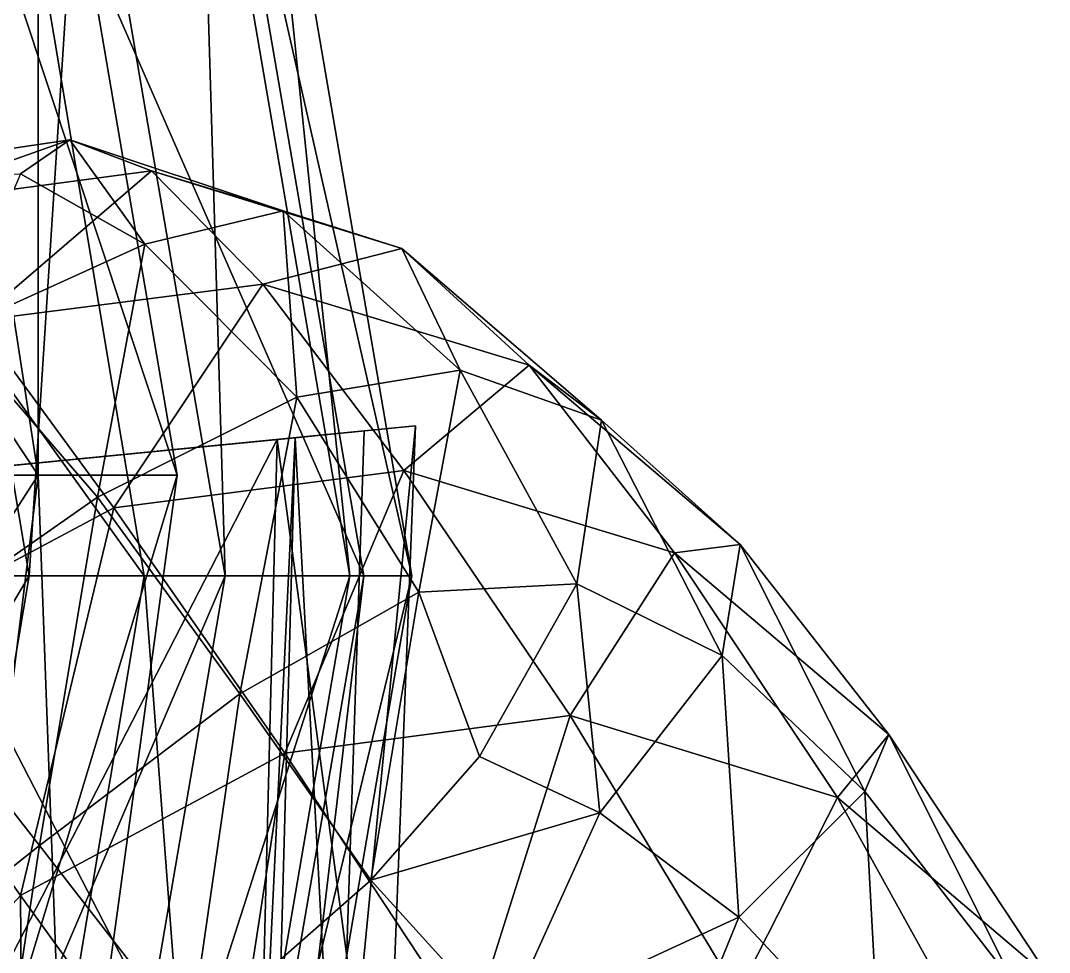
# Model space of a CAD drawing. Extents: x -1.06 to 1.06, y -0.71 to 0.87.
# Drawn here: x 0.605 to 0.9345, y 0.0202 to 0.3187 of the extents above; entities that cross this region are included whole.
import ezdxf

# ---------------------------------------------------------------- set-up
doc = ezdxf.new("R2010")
doc.units = 0

msp = doc.modelspace()

# ---------------------------------------------------------------- linework, layer by layer
for points in [[(0.57175, 0.42416, 2.66738), (0.6106, 0.4339, 2.91847), (0.65511, 0.17307, 2.91847)], [(0.6106, 0.4339, 2.91847), (0.57175, 0.42416, 3.16957), (0.6106, 0.17307, 3.1793)], [(0.6106, 0.4339, 2.91847), (0.6106, 0.17307, 3.1793), (0.65511, 0.17307, 2.91847)], [(0.68055, 0.43089, 1.39918), (0.66201, 0.423, 1.58306), (0.71039, 0.14079, 1.58306)], [(0.66605, 0.42449, 1.25716), (0.68055, 0.43089, 1.39918), (0.73031, 0.14079, 1.39902)], [(0.68055, 0.43089, 1.39918), (0.71039, 0.14079, 1.58306), (0.73031, 0.14079, 1.39902)], [(0.45248, 0.41214, 2.466), (0.57175, 0.42416, 2.66738), (0.6106, 0.17307, 2.65764)], [(0.57175, 0.42416, 3.16957), (0.4768, 0.17307, 3.39528), (0.6106, 0.17307, 3.1793)], [(0.57175, 0.42416, 2.66738), (0.65511, 0.17307, 2.91847), (0.6106, 0.17307, 2.65764)], [(0.60105, 0.40111, 1.15604), (0.66605, 0.42449, 1.25716), (0.71491, 0.14079, 1.25585)], [(0.66201, 0.423, 1.58306), (0.62488, 0.40723, 1.80281), (0.67047, 0.14079, 1.8032)], [(0.66201, 0.423, 1.58306), (0.67047, 0.14079, 1.8032), (0.71039, 0.14079, 1.58306)], [(0.66605, 0.42449, 1.25716), (0.73031, 0.14079, 1.39902), (0.71491, 0.14079, 1.25585)], [(0.45248, 0.41214, 2.466), (0.6106, 0.17307, 2.65764), (0.4768, 0.17307, 2.44167)], [(0.62488, 0.40723, 1.80281), (0.56687, 0.38304, 2.02885), (0.60775, 0.14079, 2.03197)], [(0.62488, 0.40723, 1.80281), (0.60775, 0.14079, 2.03197), (0.67047, 0.14079, 1.8032)], [(0.47012, 0.38378, 1.09028), (0.60105, 0.40111, 1.15604), (0.64453, 0.14079, 1.15176)], [(0.60105, 0.40111, 1.15604), (0.71491, 0.14079, 1.25585), (0.64453, 0.14079, 1.15176)], [(0.47012, 0.38378, 1.09028), (0.64453, 0.14079, 1.15176), (0.50013, 0.14079, 1.0814)], [(0.56687, 0.38304, 2.02885), (0.51446, 0.14079, 2.23836), (0.60775, 0.14079, 2.03197)], [(0.54488, 0.26931, 1.96857), (0.60495, 0.26964, 2.03357), (0.62072, 0.28054, 1.98012)], [(0.56008, 0.25905, 1.86667), (0.54488, 0.26931, 1.96857), (0.62072, 0.28054, 1.98012)], [(0.56008, 0.25905, 1.86667), (0.62072, 0.28054, 1.98012), (0.64687, 0.27054, 1.88341)], [(0.62072, 0.28054, 1.98012), (0.60495, 0.26964, 2.03357), (0.64471, 0.24713, 2.06712)], [(0.64687, 0.27054, 1.88341), (0.62072, 0.28054, 1.98012), (0.68907, 0.25774, 2.00876)], [(0.62072, 0.28054, 1.98012), (0.64471, 0.24713, 2.06712), (0.68907, 0.25774, 2.00876)], [(0.59079, 0.22251, 1.72642), (0.56008, 0.25905, 1.86667), (0.64687, 0.27054, 1.88341)], [(0.59079, 0.22251, 1.72642), (0.64687, 0.27054, 1.88341), (0.68253, 0.23428, 1.74502)], [(0.68253, 0.23428, 1.74502), (0.64687, 0.27054, 1.88341), (0.7271, 0.24566, 1.91322)], [(0.64687, 0.27054, 1.88341), (0.68907, 0.25774, 2.00876), (0.7271, 0.24566, 1.91322)], [(0.60495, 0.26964, 2.03357), (0.58361, 0.21928, 2.09565), (0.64471, 0.24713, 2.06712)], [(0.68907, 0.25774, 2.00876), (0.64471, 0.24713, 2.06712), (0.69339, 0.1981, 2.10305)], [(0.68907, 0.25774, 2.00876), (0.69339, 0.1981, 2.10305), (0.74576, 0.20673, 2.04363)], [(0.7271, 0.24566, 1.91322), (0.68907, 0.25774, 2.00876), (0.74576, 0.20673, 2.04363)], [(0.64471, 0.24713, 2.06712), (0.58361, 0.21928, 2.09565), (0.62964, 0.16602, 2.13607)], [(0.64471, 0.24713, 2.06712), (0.62964, 0.16602, 2.13607), (0.69339, 0.1981, 2.10305)], [(0.68253, 0.23428, 1.74502), (0.7271, 0.24566, 1.91322), (0.76785, 0.2083, 1.77577)], [(0.76785, 0.2083, 1.77577), (0.7271, 0.24566, 1.91322), (0.79101, 0.19072, 1.9495)], [(0.7271, 0.24566, 1.91322), (0.74576, 0.20673, 2.04363), (0.79101, 0.19072, 1.9495)], [(0.63481, 0.16261, 1.5463), (0.59079, 0.22251, 1.72642), (0.68253, 0.23428, 1.74502)], [(0.63481, 0.16261, 1.5463), (0.68253, 0.23428, 1.74502), (0.72776, 0.17459, 1.56554)], [(0.72776, 0.17459, 1.56554), (0.68253, 0.23428, 1.74502), (0.76785, 0.2083, 1.77577)], [(0.54894, 0.11681, 1.54072), (0.59079, 0.22251, 1.72642), (0.63481, 0.16261, 1.5463)], [(0.58361, 0.21928, 2.09565), (0.56112, 0.11822, 2.14726), (0.62964, 0.16602, 2.13607)], [(0.72776, 0.17459, 1.56554), (0.76785, 0.2083, 1.77577), (0.81441, 0.14821, 1.59635)], [(0.76785, 0.2083, 1.77577), (0.79101, 0.19072, 1.9495), (0.83548, 0.15092, 1.81313)], [(0.81441, 0.14821, 1.59635), (0.76785, 0.2083, 1.77577), (0.83548, 0.15092, 1.81313)], [(0.74576, 0.20673, 2.04363), (0.69339, 0.1981, 2.10305), (0.73248, 0.13565, 2.12828)], [(0.74576, 0.20673, 2.04363), (0.73248, 0.13565, 2.12828), (0.78315, 0.13823, 2.07432)], [(0.79101, 0.19072, 1.9495), (0.74576, 0.20673, 2.04363), (0.78315, 0.13823, 2.07432)], [(0.69339, 0.1981, 2.10305), (0.62964, 0.16602, 2.13607), (0.67515, 0.10301, 2.15944)], [(0.69339, 0.1981, 2.10305), (0.67515, 0.10301, 2.15944), (0.73248, 0.13565, 2.12828)], [(0.55822, 0.17187, 2.65751), (0.60252, 0.17621, 2.91834), (0.73142, 0.18885, 2.91834)], [(0.55822, 0.17187, 2.65751), (0.73142, 0.18885, 2.91834), (0.68713, 0.1845, 2.65751)], [(0.60252, 0.17621, 2.91834), (0.71502, 0.18724, 3.01491), (0.73142, 0.18885, 2.91834)], [(0.68713, 0.1845, 2.65751), (0.73142, 0.18885, 2.91834), (0.72146, -0.06978, 2.91834)], [(0.73142, 0.18885, 2.91834), (0.71502, 0.18724, 3.01491), (0.70642, -0.06821, 3.01107)], [(0.73142, 0.18885, 2.91834), (0.70642, -0.06821, 3.01107), (0.72146, -0.06978, 2.91834)], [(0.79101, 0.19072, 1.9495), (0.78315, 0.13823, 2.07432), (0.82969, 0.11534, 1.98471)], [(0.83548, 0.15092, 1.81313), (0.79101, 0.19072, 1.9495), (0.82969, 0.11534, 1.98471)], [(0.56397, 0.17243, 3.14532), (0.69288, 0.18507, 3.14532), (0.71502, 0.18724, 3.01491)], [(0.56397, 0.17243, 3.14532), (0.71502, 0.18724, 3.01491), (0.58612, 0.1746, 3.01491)], [(0.56397, 0.17243, 3.14532), (0.68713, 0.1845, 3.17917), (0.69288, 0.18507, 3.14532)], [(0.60252, 0.17621, 2.91834), (0.58612, 0.1746, 3.01491), (0.71502, 0.18724, 3.01491)], [(0.69288, 0.18507, 3.14532), (0.68713, 0.1845, 3.17917), (0.68085, -0.06553, 3.16881)], [(0.69288, 0.18507, 3.14532), (0.68085, -0.06553, 3.16881), (0.68612, -0.06608, 3.13631)], [(0.69288, 0.18507, 3.14532), (0.68612, -0.06608, 3.13631), (0.70642, -0.06821, 3.01107)], [(0.69288, 0.18507, 3.14532), (0.70642, -0.06821, 3.01107), (0.71502, 0.18724, 3.01491)], [(0.55194, -0.07817, 2.66786), (0.55822, 0.17187, 2.65751), (0.68713, 0.1845, 2.65751)], [(0.55194, -0.07817, 2.66786), (0.68713, 0.1845, 2.65751), (0.68085, -0.06553, 2.66786)], [(0.56397, 0.17243, 3.14532), (0.55822, 0.17187, 3.17917), (0.68713, 0.1845, 3.17917)], [(0.55822, 0.17187, 3.17917), (0.68085, -0.06553, 3.16881), (0.68713, 0.1845, 3.17917)], [(0.68713, 0.1845, 2.65751), (0.72146, -0.06978, 2.91834), (0.68085, -0.06553, 2.66786)], [(0.6106, 0.17307, 3.1793), (0.4768, 0.17307, 3.39528), (0.45596, -0.06696, 3.37443)], [(0.6106, 0.17307, 3.1793), (0.45596, -0.06696, 3.37443), (0.57995, -0.07516, 3.16895)], [(0.4768, 0.17307, 2.44167), (0.6106, 0.17307, 2.65764), (0.57995, -0.07516, 2.668)], [(0.55822, 0.17187, 3.17917), (0.55194, -0.07817, 3.16881), (0.68085, -0.06553, 3.16881)], [(0.6106, 0.17307, 3.1793), (0.57995, -0.07516, 3.16895), (0.61995, -0.08336, 2.91847)], [(0.61995, -0.08336, 2.91847), (0.57995, -0.07516, 2.668), (0.6106, 0.17307, 2.65764)], [(0.57995, -0.07516, 3.16895), (0.6106, 0.17307, 3.1793), (0.65511, 0.17307, 2.91847)], [(0.57995, -0.07516, 3.16895), (0.65511, 0.17307, 2.91847), (0.61995, -0.08336, 2.91847)], [(0.6106, 0.17307, 2.65764), (0.57995, -0.07516, 2.668), (0.61995, -0.08336, 2.91847)], [(0.6106, 0.17307, 2.65764), (0.65511, 0.17307, 2.91847), (0.6106, 0.17307, 3.1793)], [(0.6106, 0.17307, 3.1793), (0.61995, -0.08336, 2.91847), (0.6106, 0.17307, 2.65764)], [(0.6106, 0.17307, 2.65764), (0.61995, -0.08336, 2.91847), (0.65511, 0.17307, 2.91847)], [(0.68955, 0.08399, 1.33219), (0.63481, 0.16261, 1.5463), (0.72776, 0.17459, 1.56554)], [(0.68955, 0.08399, 1.33219), (0.72776, 0.17459, 1.56554), (0.78103, 0.09611, 1.3518)], [(0.78103, 0.09611, 1.3518), (0.72776, 0.17459, 1.56554), (0.81441, 0.14821, 1.59635)], [(0.62964, 0.16602, 2.13607), (0.56112, 0.11822, 2.14726), (0.61106, 0.05447, 2.17061)], [(0.62964, 0.16602, 2.13607), (0.61106, 0.05447, 2.17061), (0.67515, 0.10301, 2.15944)], [(0.60497, 0.03847, 1.32603), (0.54894, 0.11681, 1.54072), (0.63481, 0.16261, 1.5463)], [(0.60497, 0.03847, 1.32603), (0.63481, 0.16261, 1.5463), (0.68955, 0.08399, 1.33219)], [(0.81441, 0.14821, 1.59635), (0.83548, 0.15092, 1.81313), (0.88305, 0.09001, 1.63383)], [(0.83548, 0.15092, 1.81313), (0.82969, 0.11534, 1.98471), (0.87534, 0.07178, 1.85067)], [(0.88305, 0.09001, 1.63383), (0.83548, 0.15092, 1.81313), (0.87534, 0.07178, 1.85067)], [(0.78103, 0.09611, 1.3518), (0.81441, 0.14821, 1.59635), (0.86661, 0.06978, 1.38153)], [(0.86661, 0.06978, 1.38153), (0.81441, 0.14821, 1.59635), (0.88305, 0.09001, 1.63383)], [(0.60775, 0.14079, 2.03197), (0.51446, 0.14079, 2.23836), (0.48163, -0.06982, 2.22817)], [(0.60775, 0.14079, 2.03197), (0.48163, -0.06982, 2.22817), (0.56687, -0.10145, 2.02885)], [(0.50013, 0.14079, 1.0814), (0.64453, 0.14079, 1.15176), (0.60105, -0.11952, 1.15604)], [(0.67047, 0.14079, 1.8032), (0.60775, 0.14079, 2.03197), (0.56687, -0.10145, 2.02885)], [(0.67047, 0.14079, 1.8032), (0.56687, -0.10145, 2.02885), (0.62488, -0.12565, 1.80281)], [(0.64453, 0.14079, 1.15176), (0.66605, -0.1429, 1.25716), (0.60105, -0.11952, 1.15604)], [(0.71039, 0.14079, 1.58306), (0.67047, 0.14079, 1.8032), (0.62488, -0.12565, 1.80281)], [(0.71039, 0.14079, 1.58306), (0.62488, -0.12565, 1.80281), (0.66201, -0.14142, 1.58306)], [(0.64453, 0.14079, 1.15176), (0.71491, 0.14079, 1.25585), (0.66605, -0.1429, 1.25716)], [(0.73031, 0.14079, 1.39902), (0.71039, 0.14079, 1.58306), (0.66201, -0.14142, 1.58306)], [(0.73031, 0.14079, 1.39902), (0.66201, -0.14142, 1.58306), (0.68055, -0.1493, 1.39918)], [(0.71491, 0.14079, 1.25585), (0.68055, -0.1493, 1.39918), (0.66605, -0.1429, 1.25716)], [(0.71491, 0.14079, 1.25585), (0.73031, 0.14079, 1.39902), (0.68055, -0.1493, 1.39918)], [(0.73248, 0.13565, 2.12828), (0.67515, 0.10301, 2.15944), (0.71711, 0.04339, 2.15685)], [(0.73248, 0.13565, 2.12828), (0.71711, 0.04339, 2.15685), (0.75191, 0.08296, 2.13598)], [(0.78315, 0.13823, 2.07432), (0.73248, 0.13565, 2.12828), (0.75191, 0.08296, 2.13598)], [(0.78315, 0.13823, 2.07432), (0.75191, 0.08296, 2.13598), (0.79048, 0.06491, 2.09841)], [(0.82969, 0.11534, 1.98471), (0.78315, 0.13823, 2.07432), (0.79048, 0.06491, 2.09841)], [(0.54003, -0.03193, 1.33546), (0.54894, 0.11681, 1.54072), (0.60497, 0.03847, 1.32603)], [(0.56112, 0.11822, 2.14726), (0.54781, 0.00429, 2.16222), (0.61106, 0.05447, 2.17061)], [(0.82969, 0.11534, 1.98471), (0.79048, 0.06491, 2.09841), (0.83504, 0.03152, 2.01454)], [(0.87534, 0.07178, 1.85067), (0.82969, 0.11534, 1.98471), (0.83504, 0.03152, 2.01454)], [(0.67515, 0.10301, 2.15944), (0.61106, 0.05447, 2.17061), (0.65913, -0.00764, 2.16675)], [(0.67515, 0.10301, 2.15944), (0.65913, -0.00764, 2.16675), (0.71711, 0.04339, 2.15685)], [(0.74883, -0.0057, 1.11317), (0.68955, 0.08399, 1.33219), (0.78103, 0.09611, 1.3518)], [(0.74883, -0.0057, 1.11317), (0.78103, 0.09611, 1.3518), (0.83472, 0.00705, 1.13352)], [(0.83472, 0.00705, 1.13352), (0.78103, 0.09611, 1.3518), (0.86661, 0.06978, 1.38153)], [(0.86661, 0.06978, 1.38153), (0.88305, 0.09001, 1.63383), (0.93449, 0.01204, 1.41786)], [(0.88305, 0.09001, 1.63383), (0.87534, 0.07178, 1.85067), (0.92326, 0.00993, 1.67221)], [(0.93449, 0.01204, 1.41786), (0.88305, 0.09001, 1.63383), (0.92326, 0.00993, 1.67221)], [(0.66896, -0.0503, 1.10553), (0.60497, 0.03847, 1.32603), (0.68955, 0.08399, 1.33219)], [(0.66896, -0.0503, 1.10553), (0.68955, 0.08399, 1.33219), (0.74883, -0.0057, 1.11317)], [(0.79048, 0.06491, 2.09841), (0.75191, 0.08296, 2.13598), (0.71711, 0.04339, 2.15685)], [(0.83472, 0.00705, 1.13352), (0.86661, 0.06978, 1.38153), (0.91586, -0.0191, 1.15972)], [(0.87534, 0.07178, 1.85067), (0.83504, 0.03152, 2.01454), (0.8802, -0.01681, 1.88276)], [(0.91586, -0.0191, 1.15972), (0.86661, 0.06978, 1.38153), (0.93449, 0.01204, 1.41786)], [(0.92326, 0.00993, 1.67221), (0.87534, 0.07178, 1.85067), (0.8802, -0.01681, 1.88276)], [(0.79048, 0.06491, 2.09841), (0.71711, 0.04339, 2.15685), (0.75957, -0.00339, 2.11817)], [(0.83504, 0.03152, 2.01454), (0.79048, 0.06491, 2.09841), (0.75957, -0.00339, 2.11817)], [(0.61106, 0.05447, 2.17061), (0.54781, 0.00429, 2.16222), (0.59502, -0.05126, 2.15952)], [(0.61106, 0.05447, 2.17061), (0.59502, -0.05126, 2.15952), (0.65913, -0.00764, 2.16675)], [(0.75957, -0.00339, 2.11817), (0.71711, 0.04339, 2.15685), (0.65913, -0.00764, 2.16675)], [(0.60612, -0.11634, 1.1163), (0.54003, -0.03193, 1.33546), (0.60497, 0.03847, 1.32603)], [(0.60612, -0.11634, 1.1163), (0.60497, 0.03847, 1.32603), (0.66896, -0.0503, 1.10553)], [(0.83504, 0.03152, 2.01454), (0.75957, -0.00339, 2.11817), (0.80238, -0.04872, 2.03551)], [(0.8802, -0.01681, 1.88276), (0.83504, 0.03152, 2.01454), (0.80238, -0.04872, 2.03551)]]:
    msp.add_3dface(points)

doc.saveas('drawing.dxf')
